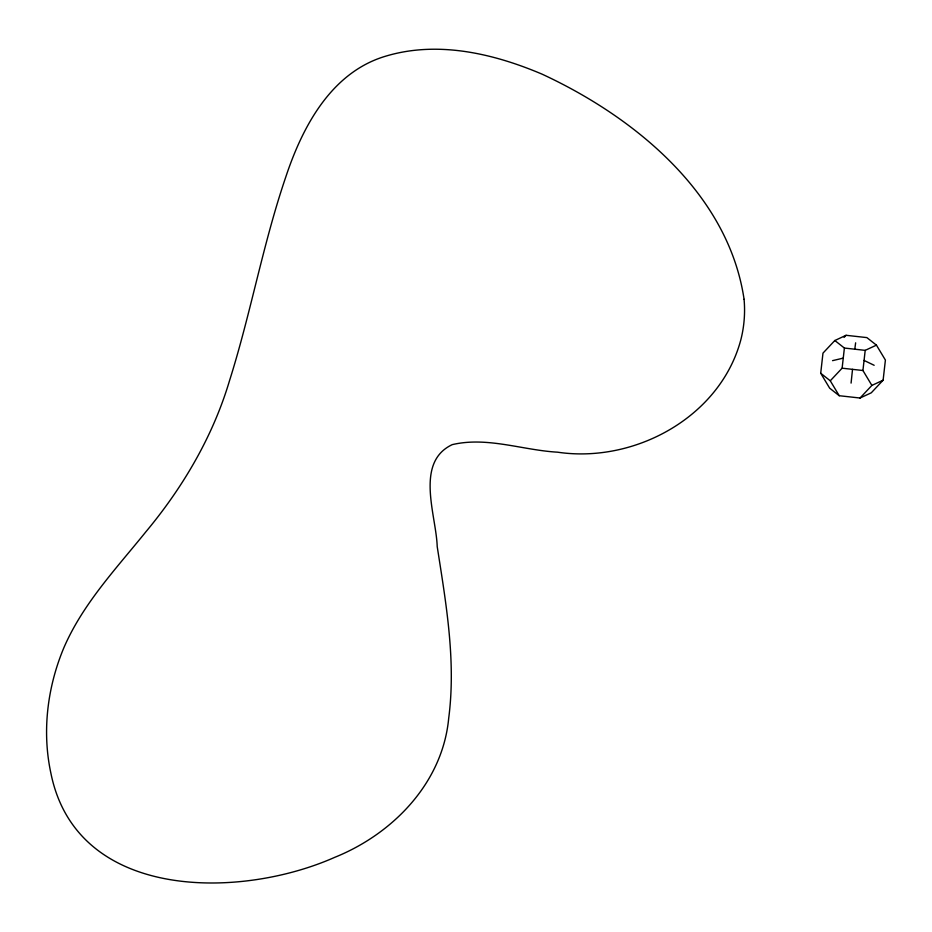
<?xml version="1.0" encoding="UTF-8"?>
<svg xmlns="http://www.w3.org/2000/svg" width="932" height="932" viewBox="0 0 932 932"><rect width="100%" height="100%" fill="white"/><g stroke="black" fill="none" stroke-linecap="round" stroke-linejoin="round"><path stroke-width="1.4" d="M851.079 383.11L852.524 369.34M820.708 373.254L822.979 353.123L834.827 340.518L846.07 335.299L866.877 337.605L876.441 345.143L885.4 360.067L883.117 380.198L871.28 392.803L860.038 398.022L839.231 395.716L829.666 388.178L820.708 373.254L830.272 380.792L839.231 395.716M830.272 380.792L842.12 368.187L844.392 348.044L834.827 340.518M860.038 398.022L871.886 385.417L862.927 370.505L865.199 350.362L876.441 345.143M854.795 349.197L855.634 342.825M844.089 337.396L846.07 335.299M871.886 385.417L883.117 380.198M832.544 360.649L843.25 358.121M844.392 348.044L865.199 350.362M842.12 368.187L862.927 370.505M864.057 360.428L874.158 365.286M744.074 299.3C728.381 193.332 634.028 116.745 542.075 74.152C493.599 53.567 438.203 40.6 386.361 55.978C331.547 71.822 302.574 126.414 285.833 176.847C263.01 243.695 250.766 313.536 229.47 380.827C212.845 436.607 182.87 487.459 145.73 531.986C116.022 568.8 82.68 604.006 63.749 648.02C47.404 687.199 41.893 731.317 50.852 773.012C76.541 901.244 239.78 899.462 334.681 857.358C392.896 833.93 442.665 782.857 448.7 718.222C456.179 660.8 446.009 603.19 437.201 546.525C436.234 515.256 414.565 462.47 452.195 444.646C487.18 436.397 522.537 450.191 557.557 452.183C634.634 463.647 720.401 417.047 740.905 339.539A122.954 120.787 36.7 0 0 744.074 299.3"/></g></svg>
